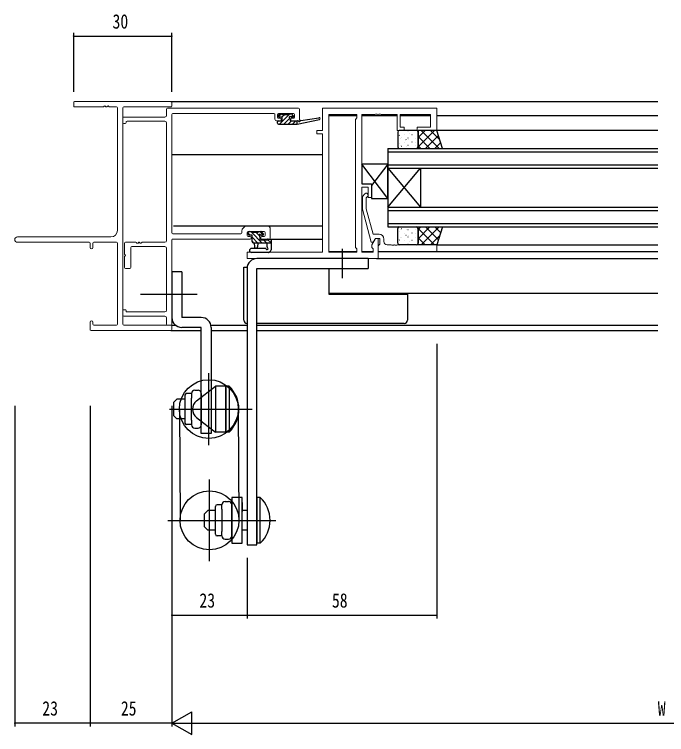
# Model space of a CAD drawing. Units: millimetres, scale not verified. Extents: x -567 to 567, y -403 to 403.
# Drawn here: x -31.6 to 167.7, y -247.9 to -27.8 of the extents above; entities that cross this region are included whole.
import ezdxf
from ezdxf.enums import TextEntityAlignment as Align

# ---------------------------------------------------------------- set-up
doc = ezdxf.new("R2010")
doc.units = ezdxf.units.MM
doc.header["$LTSCALE"] = 2
doc.layers.add('0-2_YKK_11', color=7, linetype='Continuous', lineweight=18)
for name, color, linetype in [('0-3_YKK_12', 2, 'Continuous'), ('0-4_YKK_13', 4, 'Continuous'), ('0-5_YKK_D', 6, 'Continuous')]:
    doc.layers.add(name, color=color, linetype=linetype)
doc.styles.add('ＭＳ ゴシック', font='')
doc.styles.get('ＭＳ ゴシック').set_extended_font_data('MS Gothic')

msp = doc.modelspace()

# ---------------------------------------------------------------- linework, layer by layer
at = {"layer": '0-2_YKK_11'}
for p, q in [((-13.478, -55.763), (-13.478, -54.733)), ((-13.178, -54.433), (16.222, -54.433)), ((16.522, -54.733), (16.522, -55.763)), ((-4.436, -56.063), (-13.178, -56.063)), ((-3.436, -56.063), (-3.52, -56.063)), ((-0.408, -56.063), (-2.52, -56.063)), ((-0.108, -93.803), (-0.108, -56.363)), ((1.522, -56.363), (1.522, -122.503)), ((16.222, -56.063), (1.822, -56.063)), ((14.892, -58.633), (14.892, -56.733)), ((15.192, -56.433), (55.222, -56.433)), ((55.522, -56.733), (55.522, -60.033)), ((97.522, -56.433), (62.522, -56.433)), ((1.522, -60.833), (1.522, -59.433)), ((1.822, -59.133), (14.392, -59.133)), ((16.522, -58.363), (16.522, -94.503)), ((47.722, -58.063), (16.822, -58.063)), ((48.022, -59.833), (48.022, -58.363)), ((48.822, -58.363), (48.822, -59.233)), ((53.722, -58.063), (49.122, -58.063)), ((54.022, -59.233), (54.022, -58.363)), ((73.022, -58.363), (64.452, -58.363)), ((64.452, -58.363), (64.452, -100.503)), ((64.452, -58.363), (64.452, -100.503)), ((74.522, -79.533), (74.522, -58.363)), ((86.322, -58.363), (95.592, -58.363)), ((2.222, -61.133), (1.822, -61.133)), ((2.522, -60.733), (2.522, -60.833)), ((14.392, -60.433), (2.822, -60.433)), ((14.892, -96.933), (14.892, -60.933)), ((49.622, -60.333), (48.522, -60.333)), ((49.122, -59.533), (49.622, -59.533)), ((49.922, -59.833), (49.922, -60.033)), ((52.922, -60.033), (52.922, -59.833)), ((53.222, -59.533), (53.722, -59.533)), ((55.222, -60.333), (53.222, -60.333)), ((72.592, -99.003), (72.592, -59.863)), ((85.322, -63.233), (87.522, -63.233)), ((62.522, -64.233), (62.522, -100.503)), ((77.522, -79.533), (74.522, -79.533)), ((74.522, -100.503), (74.522, -80.533)), ((74.522, -80.533), (76.522, -80.533)), ((76.522, -80.533), (76.522, -83.733)), ((77.522, -83.733), (77.522, -79.533)), ((76.522, -83.733), (77.522, -83.733)), ((74.722, -87.33), (77.429, -97.433)), ((78.002, -94.933), (75.922, -87.172)), ((37.922, -94.503), (37.922, -94.033)), ((39.422, -92.533), (46.022, -92.533)), ((39.552, -94.463), (39.552, -95.333)), ((44.722, -94.163), (39.852, -94.163)), ((45.022, -95.333), (45.022, -94.463)), ((46.522, -93.033), (46.522, -96.133)), ((-30.663, -95.803), (-2.108, -95.803)), ((16.522, -96.733), (16.522, -122.433)), ((16.822, -94.803), (37.622, -94.803)), ((40.422, -96.433), (16.822, -96.433)), ((39.852, -95.633), (40.422, -95.633)), ((40.722, -95.933), (40.722, -96.133)), ((43.722, -96.133), (43.722, -95.933)), ((44.022, -95.633), (44.722, -95.633)), ((46.222, -96.433), (44.022, -96.433)), ((79.822, -94.933), (78.002, -94.933)), ((81.322, -97.233), (81.322, -96.433)), ((-8.778, -97.433), (-30.663, -97.433)), ((-8.478, -98.983), (-8.478, -97.733)), ((-7.578, -97.733), (-7.578, -98.983)), ((-0.408, -97.433), (-7.278, -97.433)), ((-0.108, -122.503), (-0.108, -97.733)), ((2.022, -100.974), (2.022, -97.733)), ((2.322, -97.433), (5.564, -97.433)), ((4.022, -99.033), (4.022, -105.133)), ((14.392, -98.733), (4.322, -98.733)), ((6.48, -97.433), (6.564, -97.433)), ((7.48, -97.433), (14.392, -97.433)), ((97.522, -98.233), (85.48, -98.233)), ((97.522, -100.233), (97.522, -98.233)), ((14.892, -118.233), (14.892, -99.233)), ((62.522, -100.503), (39.522, -100.503)), ((39.522, -100.503), (39.522, -102.433)), ((64.452, -100.503), (73.022, -100.503)), ((79.522, -100.233), (97.522, -100.233)), ((2.022, -105.133), (2.022, -101.891)), ((39.522, -102.433), (79.522, -102.433)), ((3.722, -105.433), (2.322, -105.433)), ((1.522, -119.733), (1.522, -118.333)), ((1.822, -118.033), (2.222, -118.033)), ((2.522, -118.333), (2.522, -118.433)), ((2.822, -118.733), (14.392, -118.733)), ((14.392, -120.033), (1.822, -120.033)), ((14.892, -122.433), (14.892, -120.533)), ((-8.478, -124.133), (-8.478, -121.883)), ((-7.578, -121.883), (-7.578, -122.503)), ((-7.278, -122.803), (-0.408, -122.803)), ((1.822, -122.803), (16.222, -122.803)), ((16.222, -122.733), (15.192, -122.733)), ((16.522, -123.103), (16.522, -124.133)), ((16.222, -124.433), (-8.178, -124.433))]:
    msp.add_line(p, q, dxfattribs=at)
for points in [[(62.522, -56.433), (62.522, -63.233), (60.822, -63.233), (60.822, -64.233), (62.522, -64.233)], [(95.592, -58.363), (95.592, -62.233), (91.522, -62.233), (91.522, -63.233), (97.522, -63.233), (97.522, -56.433)], [(72.592, -59.863), (73.022, -59.433), (73.022, -58.363)], [(74.522, -58.363), (78.564, -58.363), (78.747, -58.243), (79.297, -58.243), (79.48, -58.363), (79.564, -58.363), (79.747, -58.243), (80.297, -58.243), (80.48, -58.363), (85.322, -58.363), (85.322, -63.233)], [(87.522, -63.233), (87.522, -62.233), (86.322, -62.233), (86.322, -58.363)], [(75.498, -82.609), (74.722, -83.385), (74.722, -87.33)], [(75.922, -87.172), (75.922, -83.882), (76.346, -83.457)], [(79.522, -102.433), (79.522, -96.233), (78.722, -96.233), (77.592, -98.19), (77.592, -99.003), (78.022, -99.433), (78.022, -100.503), (74.522, -100.503)], [(77.429, -97.433), (78.029, -97.433), (78.722, -96.233), (80.022, -96.233), (80.022, -98.033), (79.822, -98.233), (79.522, -98.533), (79.522, -100.233)], [(73.022, -100.503), (73.022, -99.433), (72.592, -99.003)], [(85.48, -98.233), (85.297, -98.353), (84.747, -98.353), (84.564, -98.233), (84.48, -98.233), (84.297, -98.353), (83.747, -98.353), (83.564, -98.233), (82.322, -98.233)]]:
    msp.add_lwpolyline(points, dxfattribs=at)
for centre, radius, start, end in [((-13.178, -54.733), 0.3, 90, 180), ((16.222, -54.733), 0.3, 0, 90), ((-13.178, -55.763), 0.3, 180, 270), ((-4.436, -55.863), 0.2, 270, 336.42182), ((-3.978, -56.063), 0.3, 23.57818, 156.42182), ((-3.52, -55.863), 0.2, 203.57818, 270), ((-3.436, -55.863), 0.2, 270, 336.42182), ((-2.978, -56.063), 0.3, 23.57818, 156.42182), ((-2.52, -55.863), 0.2, 203.57818, 270), ((-0.408, -56.363), 0.3, 0, 90), ((1.822, -56.363), 0.3, 90, 180), ((15.192, -56.733), 0.3, 90, 180), ((16.222, -55.763), 0.3, 270, 360), ((55.222, -56.733), 0.3, 0, 90), ((1.822, -59.433), 0.3, 90, 180), ((14.392, -58.633), 0.5, 270, 0), ((16.822, -58.363), 0.3, 90, 180), ((47.722, -58.363), 0.3, 0, 90), ((49.122, -58.363), 0.3, 90, 180), ((49.122, -59.233), 0.3, 180, 270), ((53.722, -58.363), 0.3, 0, 90), ((53.722, -59.233), 0.3, 270, 0), ((1.822, -60.833), 0.3, 180, 270), ((2.222, -60.833), 0.3, 270, 0), ((2.822, -60.733), 0.3, 90, 180), ((14.392, -60.933), 0.5, 0, 90), ((48.522, -59.833), 0.5, 180, 270), ((49.622, -59.833), 0.3, 360, 90), ((49.622, -60.033), 0.3, 270, 0), ((53.222, -59.833), 0.3, 90, 180), ((53.222, -60.033), 0.3, 180, 270), ((55.222, -60.033), 0.3, 270, 0), ((75.922, -83.033), 0.6, 314.99999, 135.00001), ((-2.108, -93.803), 2, 270, 0), ((16.822, -94.503), 0.3, 180, 270), ((37.622, -94.503), 0.3, 270, 0), ((39.422, -94.033), 1.5, 90, 180), ((39.852, -94.463), 0.3, 90, 180), ((44.722, -94.463), 0.3, 360, 90), ((46.022, -93.033), 0.5, 0, 90), ((-30.663, -96.618), 0.815, 90, 270), ((16.822, -96.733), 0.3, 90, 180), ((39.852, -95.333), 0.3, 180, 270), ((40.422, -95.933), 0.3, 0, 90), ((40.422, -96.133), 0.3, 270, 0), ((44.022, -95.933), 0.3, 90, 180), ((44.022, -96.133), 0.3, 180, 270), ((44.722, -95.333), 0.3, 270, 0), ((46.222, -96.133), 0.3, 270, 0), ((79.822, -96.433), 1.5, 0.00001, 89.99999), ((-8.778, -97.733), 0.3, 360, 90), ((-8.028, -98.983), 0.45, 180, 0), ((-7.278, -97.733), 0.3, 90, 180), ((-0.408, -97.733), 0.3, 360, 90), ((2.322, -97.733), 0.3, 90, 180), ((4.322, -99.033), 0.3, 90, 180), ((5.564, -97.633), 0.2, 23.57818, 90), ((6.022, -97.433), 0.3, 203.57818, 336.42182), ((6.48, -97.633), 0.2, 90, 156.42182), ((6.564, -97.633), 0.2, 23.57818, 90), ((7.022, -97.433), 0.3, 203.57818, 336.42182), ((7.48, -97.633), 0.2, 90, 156.42182), ((14.392, -96.933), 0.5, 270, 0), ((14.392, -99.233), 0.5, 0, 90), ((82.322, -97.233), 1, 180.00001, 269.99999), ((2.222, -100.974), 0.2, 180, 246.42182), ((2.022, -101.433), 0.3, 293.57818, 66.42182), ((2.222, -101.891), 0.2, 113.57818, 180), ((2.322, -105.133), 0.3, 180, 270), ((3.722, -105.133), 0.3, 270, 0), ((1.822, -118.333), 0.3, 90, 180), ((2.222, -118.333), 0.3, 0, 90), ((2.822, -118.433), 0.3, 180, 270), ((14.392, -118.233), 0.5, 270, 0), ((1.822, -119.733), 0.3, 180, 270), ((14.392, -120.533), 0.5, 0, 90), ((-8.028, -121.883), 0.45, 0, 180), ((-7.278, -122.503), 0.3, 180, 270), ((-0.408, -122.503), 0.3, 270, 0), ((1.822, -122.503), 0.3, 180, 270), ((15.192, -122.433), 0.3, 180, 270), ((16.222, -122.433), 0.3, 270, 0), ((16.222, -123.103), 0.3, 0, 90), ((-8.178, -124.133), 0.3, 180, 270), ((16.222, -124.133), 0.3, 270, 0)]:
    msp.add_arc(centre, radius, start, end, dxfattribs=at)
at = {"layer": '0-3_YKK_12'}
for p, q in [((16.222, -54.433), (165.022, -54.433)), ((64.453, -58.633), (73.02, -58.633)), ((74.523, -58.633), (85.32, -58.633)), ((86.323, -58.633), (95.59, -58.633)), ((97.522, -58.633), (165.022, -58.633)), ((165.022, -63.233), (97.022, -63.233)), ((82.522, -68.733), (165.022, -68.733)), ((82.522, -68.733), (82.522, -74.733)), ((82.522, -69.733), (165.022, -69.733)), ((16.522, -70.633), (62.522, -70.633)), ((82.522, -73.733), (165.022, -73.733)), ((82.522, -74.733), (82.522, -86.733)), ((82.522, -86.733), (92.522, -74.733)), ((82.522, -74.733), (92.522, -86.733)), ((82.522, -74.733), (165.022, -74.733)), ((92.522, -74.733), (92.522, -86.733)), ((82.522, -86.733), (165.022, -86.733)), ((82.522, -86.733), (82.522, -92.733)), ((82.522, -87.733), (165.022, -87.733)), ((82.522, -91.733), (165.022, -91.733)), ((62.522, -92.533), (17.022, -92.533)), ((82.522, -92.733), (165.022, -92.733)), ((46.222, -96.433), (62.522, -96.433)), ((97.522, -98.233), (165.022, -98.233)), ((64.453, -100.233), (73.02, -100.233)), ((74.523, -100.233), (78.02, -100.233)), ((79.522, -100.233), (165.022, -100.233)), ((79.008, -102.433), (165.022, -102.433)), ((64.452, -105.433), (64.452, -113.032)), ((64.452, -113.032), (165.022, -113.032)), ((16.522, -122.803), (17.683, -122.803)), ((28.455, -122.803), (39.522, -122.803)), ((42.522, -122.803), (165.022, -122.803)), ((16.222, -124.433), (25.522, -124.433)), ((28.522, -124.433), (39.522, -124.433)), ((42.522, -124.433), (165.022, -124.433))]:
    msp.add_line(p, q, dxfattribs=at)
at = {"layer": '0-4_YKK_13'}
for p, q in [((49.122, -58.896), (49.885, -58.133)), ((49.122, -58.933), (49.122, -58.433)), ((49.379, -61.333), (52.579, -58.133)), ((49.422, -58.133), (49.922, -58.133)), ((50.122, -58.333), (52.122, -58.333)), ((50.132, -59.233), (51.032, -58.333)), ((52.322, -58.133), (52.922, -58.133)), ((52.893, -59.165), (53.486, -58.573)), ((53.422, -59.233), (53.083, -59.233)), ((53.134, -58.22), (53.634, -58.72)), ((55.934, -60.159), (61.476, -59.336)), ((48.822, -61.033), (48.822, -60.633)), ((48.843, -60.521), (49.011, -60.354)), ((49.122, -60.333), (50.222, -60.333)), ((49.122, -61.333), (54.82, -61.333)), ((50.726, -61.333), (52.555, -59.504)), ((52.073, -61.333), (53.073, -60.333)), ((52.622, -59.694), (52.622, -60.333)), ((52.622, -60.333), (54.82, -60.333)), ((53.42, -61.333), (54.42, -60.333)), ((54.767, -61.333), (54.82, -61.28)), ((54.82, -61.333), (61.581, -59.926)), ((85.522, -63.733), (85.522, -68.233)), ((91.237, -63.233), (86.022, -63.233)), ((86.416, -63.389), (86.379, -63.389)), ((87.152, -63.388), (87.145, -63.385)), ((88.696, -63.389), (88.659, -63.389)), ((90.976, -63.389), (90.939, -63.389)), ((91.737, -65.405), (93.909, -63.233)), ((91.737, -68.233), (96.737, -63.233)), ((91.737, -63.233), (91.737, -68.733)), ((97.522, -63.233), (91.737, -63.233)), ((91.737, -68.233), (91.737, -63.733)), ((98.217, -68.733), (92.717, -63.233)), ((98.431, -66.119), (95.545, -63.233)), ((99.256, -68.733), (97.522, -63.233)), ((86.08, -64.767), (86.017, -64.725)), ((86.416, -65.631), (86.379, -65.631)), ((86.703, -65.359), (86.696, -65.357)), ((87.627, -64.6), (87.59, -64.6)), ((88.696, -65.631), (88.659, -65.631)), ((89.245, -64.129), (89.238, -64.126)), ((89.907, -64.6), (89.87, -64.6)), ((90.976, -65.631), (90.939, -65.631)), ((91.585, -64.957), (91.578, -64.955)), ((91.699, -65.547), (91.636, -65.506)), ((95.389, -68.733), (91.737, -65.081)), ((94.066, -68.733), (98.011, -64.787)), ((85.971, -67.231), (85.964, -67.228)), ((86.416, -67.874), (86.379, -67.874)), ((86.743, -68.144), (86.681, -68.103)), ((87.627, -66.842), (87.59, -66.842)), ((88.097, -66.102), (88.034, -66.06)), ((88.311, -68.059), (88.304, -68.057)), ((88.696, -67.874), (88.659, -67.874)), ((88.76, -66.088), (88.753, -66.085)), ((89.907, -66.842), (89.87, -66.842)), ((90.853, -66.829), (90.846, -66.826)), ((90.976, -67.874), (90.939, -67.874)), ((92.56, -68.733), (91.737, -67.91)), ((96.894, -68.733), (98.689, -66.938)), ((86.022, -68.733), (91.237, -68.733)), ((91.737, -68.733), (99.256, -68.733)), ((74.522, -73.533), (74.522, -79.533)), ((82.522, -84.033), (74.522, -73.533)), ((82.522, -73.533), (74.522, -73.533)), ((82.522, -73.533), (77.522, -80.095)), ((82.522, -84.033), (82.522, -73.533)), ((74.522, -79.533), (77.522, -79.533)), ((77.522, -79.533), (77.522, -84.033)), ((77.522, -84.033), (82.522, -84.033)), ((39.822, -94.963), (39.822, -94.463)), ((40.122, -94.163), (40.622, -94.163)), ((40.663, -94.167), (40.818, -94.322)), ((40.822, -94.363), (42.922, -94.363)), ((40.858, -94.363), (44.158, -97.663)), ((42.206, -94.363), (43.185, -95.342)), ((43.122, -94.163), (43.722, -94.163)), ((43.353, -94.163), (44.396, -95.207)), ((43.934, -94.25), (44.434, -94.75)), ((85.522, -97.733), (85.522, -93.233)), ((85.971, -94.235), (85.964, -94.238)), ((86.022, -92.733), (91.237, -92.733)), ((86.416, -93.593), (86.379, -93.593)), ((86.743, -93.322), (86.681, -93.363)), ((87.627, -94.624), (87.59, -94.624)), ((88.311, -93.407), (88.304, -93.409)), ((88.696, -93.593), (88.659, -93.593)), ((89.907, -94.624), (89.87, -94.624)), ((90.853, -94.637), (90.846, -94.64)), ((90.976, -93.593), (90.939, -93.593)), ((92.56, -92.733), (91.737, -93.556)), ((91.737, -92.733), (99.256, -92.733)), ((95.389, -92.733), (91.737, -96.385)), ((91.737, -98.233), (91.737, -92.733)), ((91.737, -93.233), (96.737, -98.233)), ((91.737, -93.233), (91.737, -97.733)), ((98.217, -92.733), (92.717, -98.233)), ((94.066, -92.733), (98.011, -96.679)), ((96.894, -92.733), (98.689, -94.528)), ((99.256, -92.733), (97.522, -98.233)), ((39.822, -94.673), (40.411, -95.263)), ((41.022, -95.263), (40.122, -95.263)), ((41.022, -97.163), (41.022, -95.263)), ((41.022, -95.873), (42.811, -97.663)), ((44.222, -95.263), (43.883, -95.263)), ((44.506, -96.663), (45.506, -97.663)), ((45.75, -96.56), (46.822, -97.632)), ((45.922, -96.463), (46.522, -96.463)), ((46.822, -96.763), (46.822, -99.725)), ((86.08, -96.699), (86.017, -96.741)), ((86.416, -95.835), (86.379, -95.835)), ((86.703, -96.107), (86.696, -96.109)), ((87.627, -96.866), (87.59, -96.866)), ((88.097, -95.364), (88.034, -95.406)), ((88.696, -95.835), (88.659, -95.835)), ((88.76, -95.378), (88.753, -95.381)), ((89.907, -96.866), (89.87, -96.866)), ((90.976, -95.835), (90.939, -95.835)), ((91.585, -96.509), (91.578, -96.511)), ((91.699, -95.919), (91.636, -95.96)), ((91.737, -96.061), (93.909, -98.233)), ((98.431, -95.347), (95.545, -98.233)), ((41.026, -97.224), (41.461, -97.659)), ((46.822, -97.663), (41.522, -97.663)), ((41.622, -97.663), (41.724, -98.807)), ((42.822, -97.663), (42.72, -98.807)), ((45.622, -98.843), (45.622, -97.663)), ((91.237, -98.233), (86.022, -98.233)), ((86.416, -98.078), (86.379, -98.078)), ((87.152, -98.078), (87.145, -98.081)), ((88.696, -98.078), (88.659, -98.078)), ((89.245, -97.337), (89.238, -97.34)), ((90.976, -98.078), (90.939, -98.078)), ((97.522, -98.233), (91.737, -98.233)), ((45.086, -99.333), (40.838, -99.333)), ((46.017, -100.533), (40.838, -100.533)), ((46.207, -100.465), (46.638, -100.113)), ((68.52, -99.433), (68.52, -108.433)), ((76.52, -102.433), (42.52, -102.433)), ((76.52, -102.433), (76.52, -105.433)), ((38.522, -121.233), (38.522, -105.033)), ((38.522, -105.033), (39.522, -105.033)), ((39.52, -105.433), (39.52, -189.933)), ((42.52, -105.433), (76.52, -105.433)), ((42.52, -189.933), (42.52, -105.433)), ((16.52, -106.433), (16.52, -120.433)), ((19.52, -106.433), (16.52, -106.433)), ((19.52, -106.433), (19.52, -120.433)), ((24.292, -113.433), (6.914, -113.433)), ((64.522, -113.032), (64.522, -113.333)), ((64.522, -113.333), (87.522, -113.333)), ((87.522, -113.333), (88.522, -113.333)), ((88.522, -113.333), (88.522, -113.032)), ((88.522, -113.333), (88.522, -121.233)), ((25.52, -120.433), (19.52, -120.433)), ((87.522, -122.233), (42.522, -122.233)), ((25.52, -123.433), (19.52, -123.433)), ((25.52, -155.933), (25.52, -123.433)), ((28.52, -123.433), (28.52, -155.933)), ((27.82, -159.433), (27.82, -137.433)), ((23.52, -142.659), (24.52, -142.659)), ((24.084, -145.86), (29.82, -141.433)), ((33.02, -141.433), (29.82, -141.433)), ((29.82, -141.433), (29.82, -155.433)), ((29.82, -142.98), (29.82, -145.73)), ((33.02, -155.433), (33.02, -141.433)), ((33.02, -141.433), (33.02, -155.433)), ((34.02, -141.433), (33.02, -141.433)), ((34.02, -141.433), (34.02, -155.433)), ((20.52, -144.183), (20.52, -152.683)), ((22.52, -143.683), (21.02, -143.683)), ((22.52, -143.659), (22.52, -145.046)), ((22.52, -151.819), (22.52, -145.046)), ((25.52, -143.659), (25.52, -153.206)), ((17.02, -146.433), (17.02, -150.433)), ((15.787, -148.433), (41.106, -148.433)), ((18.82, -148.486), (19.02, -182.486)), ((36.82, -148.38), (37.02, -182.38)), ((18.02, -151.433), (17.02, -150.433)), ((20.52, -151.433), (18.02, -151.433)), ((22.52, -151.819), (22.52, -153.206)), ((24.084, -151.005), (29.82, -155.433)), ((28.52, -151.135), (28.52, -153.885)), ((22.52, -153.183), (21.02, -153.183)), ((23.52, -154.206), (24.52, -154.206)), ((28.52, -155.933), (25.52, -155.933)), ((33.02, -155.433), (29.82, -155.433)), ((34.02, -155.433), (33.02, -155.433)), ((28.02, -194.933), (28.02, -169.933)), ((34.82, -175.433), (34.82, -189.433)), ((38.02, -175.433), (34.82, -175.433)), ((38.02, -189.433), (38.02, -175.433)), ((42.52, -175.433), (42.52, -189.433)), ((43.52, -175.433), (42.52, -175.433)), ((43.52, -189.433), (43.52, -175.433)), ((29.82, -186.683), (29.82, -178.183)), ((31.82, -177.683), (30.32, -177.683)), ((31.82, -179.046), (31.82, -177.659)), ((32.82, -176.659), (33.82, -176.659)), ((34.82, -187.206), (34.82, -177.659)), ((38.02, -176.98), (38.02, -179.73)), ((27.52, -179.433), (26.52, -180.433)), ((29.82, -179.433), (27.52, -179.433)), ((31.82, -179.046), (31.82, -185.819)), ((39.52, -179.433), (38.02, -179.433)), ((15.32, -182.433), (39.88, -182.433)), ((25.851, -182.433), (48.259, -182.433)), ((29.82, -185.433), (27.52, -185.433)), ((31.82, -187.206), (31.82, -185.819)), ((39.52, -185.433), (38.02, -185.433)), ((31.82, -187.183), (30.32, -187.183)), ((32.82, -188.206), (33.82, -188.206)), ((34.82, -189.433), (38.02, -189.433)), ((39.52, -189.933), (42.52, -189.933)), ((43.52, -189.433), (42.52, -189.433))]:
    msp.add_line(p, q, dxfattribs=at)
for points in [[(50.222, -60.333), (50.222, -59.233), (49.422, -59.233)], [(54.82, -61.333), (54.82, -60.333), (54.907, -60.319)], [(43.422, -95.724), (43.422, -96.663), (45.722, -96.663)], [(20.52, -145.433), (18.02, -145.433), (17.02, -146.433)], [(27.52, -185.433), (26.52, -184.433), (26.52, -180.433)]]:
    msp.add_lwpolyline(points, dxfattribs=at)
for centre in [(27.82, -148.433), (28.02, -182.433)]:
    msp.add_circle(centre, 9, dxfattribs=at)
for centre, radius, start, end in [((49.422, -58.433), 0.3, 90, 180), ((49.422, -58.933), 0.3, 180, 270), ((49.922, -58.333), 0.2, 0, 90), ((52.322, -58.333), 0.2, 90, 180), ((52.622, -59.233), 0.25, 33.05573, 236.94427), ((52.322, -59.694), 0.3, 0, 56.94427), ((53.083, -58.933), 0.3, 213.05573, 270), ((52.922, -58.433), 0.3, 45, 90), ((53.422, -58.933), 0.3, 270, 45), ((61.52, -59.633), 0.3, 281.74981, 98.44936), ((49.122, -60.633), 0.3, 90, 180), ((49.122, -61.033), 0.3, 180, 270), ((54.955, -60.615), 0.3, 39.19754, 99.19754), ((55.42, -60.235), 0.3, 219.19754, 338.44936), ((55.978, -60.456), 0.3, 98.44936, 158.44936), ((86.022, -63.733), 0.5, 90, 180), ((91.237, -63.733), 0.5, 0, 90), ((86.022, -68.233), 0.5, 180, 270), ((91.237, -68.233), 0.5, 270, 0), ((40.122, -94.463), 0.3, 90, 180), ((40.622, -94.363), 0.2, 0, 90), ((43.122, -94.363), 0.2, 90, 180), ((43.722, -94.463), 0.3, 45, 90), ((86.022, -93.233), 0.5, 90, 180), ((91.237, -93.233), 0.5, 0, 90), ((40.122, -94.963), 0.3, 180, 270), ((43.422, -95.263), 0.25, 33.05573, 236.94427), ((43.122, -95.724), 0.3, 0, 56.94427), ((43.883, -94.963), 0.3, 213.05573, 270), ((44.222, -94.963), 0.3, 270, 45), ((45.922, -96.663), 0.2, 90, 180), ((46.522, -96.763), 0.3, 0, 90), ((41.522, -97.163), 0.5, 180, 270), ((42.222, -98.763), 0.5, 185.09207, 354.90793), ((45.922, -98.843), 0.3, 180, 240), ((86.022, -97.733), 0.5, 180, 270), ((91.237, -97.733), 0.5, 270, 0), ((40.838, -99.933), 0.6, 90, 270), ((45.086, -99.633), 0.3, 26.74368, 90), ((45.622, -99.363), 0.3, 206.74368, 60), ((46.017, -100.233), 0.3, 270, 309.23454), ((46.322, -99.725), 0.5, 309.23454, 0), ((42.52, -105.433), 3, 90, 180), ((19.52, -120.433), 3, 180, 270), ((25.52, -123.433), 3, 0, 90), ((39.522, -121.233), 1, 180, 270), ((87.522, -121.233), 1, 270, 0), ((23.52, -143.659), 1, 90, 180), ((24.52, -143.659), 1, 0, 90), ((27.353, -148.433), 9.667, 313.60284, 46.39716), ((21.02, -144.183), 0.5, 90, 180), ((26.07, -148.433), 3.25, 127.66316, 232.33684), ((21.02, -152.683), 0.5, 180, 270), ((23.52, -153.206), 1, 180, 270), ((24.52, -153.206), 1, 270, 0), ((36.853, -182.433), 9.667, 313.60284, 46.39716), ((30.32, -178.183), 0.5, 90, 180), ((32.82, -177.659), 1, 90, 180), ((33.82, -177.659), 1, 0, 90), ((30.32, -186.683), 0.5, 180, 270), ((32.82, -187.206), 1, 180, 270), ((33.82, -187.206), 1, 270, 0)]:
    msp.add_arc(centre, radius, start, end, dxfattribs=at)
msp.add_ellipse((64.619, -107.733), major_axis=(0, 5.6), ratio=0.022664, start_param=3.1415927, end_param=3.4706508, dxfattribs=at)
at = {"layer": '0-5_YKK_D'}
for p, q in [((-13.478, -51.433), (-13.478, -33.433)), ((-13.478, -34.433), (16.522, -34.433)), ((16.522, -51.433), (16.522, -33.433)), ((97.522, -128.433), (97.522, -212.433)), ((-31.478, -147.433), (-31.478, -245.433)), ((-8.478, -147.433), (-8.478, -245.433)), ((-8.478, -147.433), (-8.478, -245.433)), ((16.522, -147.433), (16.522, -245.433)), ((16.522, -147.433), (16.522, -245.433)), ((16.522, -193.933), (16.522, -212.433)), ((39.522, -193.933), (39.522, -212.433)), ((39.522, -194.933), (39.522, -212.433)), ((16.522, -211.433), (39.522, -211.433)), ((39.522, -211.433), (97.522, -211.433)), ((16.522, -244.433), (22.584, -240.933)), ((16.522, -244.433), (28.646, -244.433)), ((23.522, -244.433), (309.522, -244.433))]:
    msp.add_line(p, q, dxfattribs=at)
for points in [[(16.522, -244.433), (22.584, -247.933), (22.584, -240.933)], [(16.522, -244.433), (-8.478, -244.433), (-31.478, -244.433)]]:
    msp.add_lwpolyline(points, dxfattribs=at)
for centre, start, end in [((-13.478, -34.433), 0, 180), ((-13.478, -34.433), 180, 0), ((16.522, -34.433), 0, 180), ((16.522, -34.433), 180, 0), ((16.522, -211.433), 0, 180), ((39.522, -211.433), 0, 180), ((39.522, -211.433), 0, 180), ((97.522, -211.433), 0, 180), ((16.522, -211.433), 180, 0), ((39.522, -211.433), 180, 0), ((39.522, -211.433), 180, 0), ((97.522, -211.433), 180, 0), ((-31.478, -244.433), 0, 180), ((-8.478, -244.433), 0, 180), ((-8.478, -244.433), 0, 180), ((-31.478, -244.433), 180, 0), ((-8.478, -244.433), 180, 0), ((-8.478, -244.433), 180, 0)]:
    msp.add_arc(centre, 0.106, start, end, dxfattribs=at)

# ---------------------------------------------------------------- texts
at = {"layer": '0-5_YKK_D', "style": 'ＭＳ ゴシック', "width": 0.8}
for s, p in [('30', (-1.609, -33.433)), ('23', (24.94, -210.433)), ('58', (65.427, -210.433)), ('23', (-23.06, -243.433)), ('25', (0.94, -243.433)), ('W', (164.987, -243.433))]:
    msp.add_text(s, height=4.399, dxfattribs=at).set_placement(p, align=Align.BOTTOM_LEFT)

doc.saveas('drawing.dxf')
